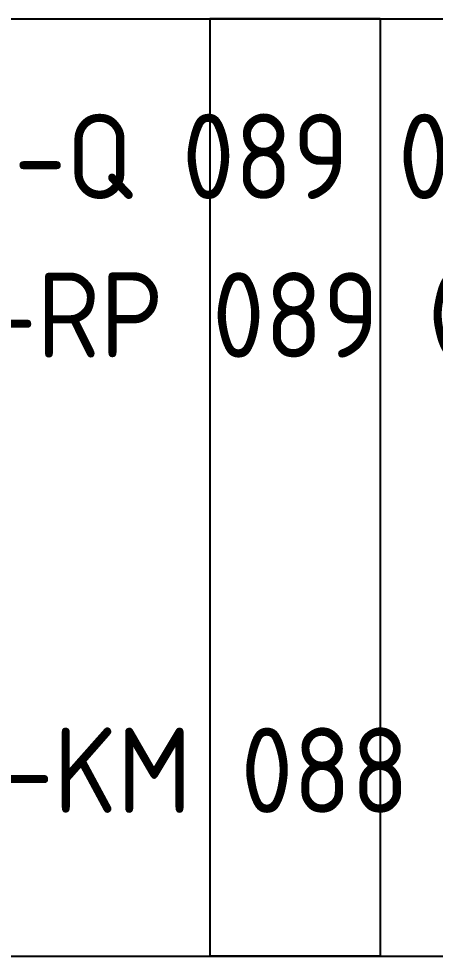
# Model space of a CAD drawing. Header units: millimetres. Extents: x 37984 to 70752, y 14140 to 37584.
# Drawn here: x 45495.7 to 45593.4, y 31699.4 to 31919.4 of the extents above; entities that cross this region are included whole.
import ezdxf
from ezdxf.enums import TextEntityAlignment as Align

# ---------------------------------------------------------------- set-up
doc = ezdxf.new("R2010")
doc.units = ezdxf.units.MM
doc.layers.add('000-PI_TEXT', color=7, linetype='Continuous')
doc.layers.add('002-PI-Kabelska kanalica', color=150, linetype='Continuous')
doc.styles.add('PI0', font='isocpeur.ttf', dxfattribs={"width": 0.9})

# ---------------------------------------------------------------- blocks, each defined once
blk = doc.blocks.new('*U746')
at = {"layer": '002-PI-Kabelska kanalica'}
blk.add_line((20, -100), (20, 470), dxfattribs=at)
blk = doc.blocks.new('*U747')
at = {"layer": '002-PI-Kabelska kanalica'}
blk.add_line((-20, -100), (-20, 470), dxfattribs=at)
blk = doc.blocks.new('*U528')
at = {"layer": '002-PI-Kabelska kanalica'}
for p, q in [((-20, 120), (20, 120)), ((-20, -100), (-20, 120)), ((20, -100), (20, 120)), ((-20, -100), (20, -100))]:
    blk.add_line(p, q, dxfattribs=at)

msp = doc.modelspace()

# ---------------------------------------------------------------- block references
for name, p, rotation in [('*U746', (45450.483, 31939.404), 270), ('*U528', (45560.483, 31819.404), 180), ('*U747', (45450.483, 31679.404), 270)]:
    msp.add_blockref(name, p, dxfattribs=dict(rotation=rotation))

# ---------------------------------------------------------------- texts
at = {"layer": '000-PI_TEXT', "style": 'PI0', "width": 0.9}
for s, p in [('-Q 089 04', (45552.549, 31887.139)), ('-RP 089 05', (45552.412, 31849.93)), ('-KM 088 05', (45557.892, 31743.082))]:
    msp.add_text(s, height=20, dxfattribs=at).set_placement(p, align=Align.MIDDLE)

doc.saveas('drawing.dxf')
